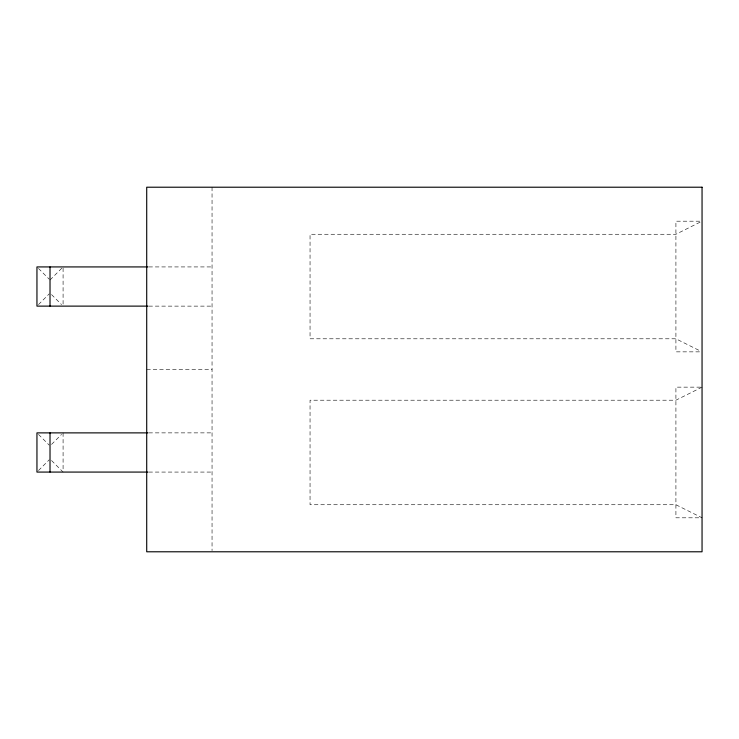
<?xml version="1.0" encoding="UTF-8"?>
<svg xmlns="http://www.w3.org/2000/svg" width="739" height="739" viewBox="0 0 739 739"><rect width="100%" height="100%" fill="white"/><g stroke="black" fill="none" stroke-linecap="round" stroke-linejoin="round"><path stroke-width="0.55" stroke-dasharray="3.69 2.77" d="M50.021 279.989L62.316 267.694M38.483 304.588L49.245 293.826M51.554 444.407L61.549 434.412M38.483 470.54L49.245 459.778M700.036 222.199L675.917 234.263L310.047 234.263L310.047 338.795L675.917 338.795L700.036 350.859M699.778 221.192L675.917 221.192L675.917 351.856L699.778 351.856M148.844 266.927L212.047 266.927M148.844 306.122L212.047 306.122M146.71 369.5L212.047 369.5M148.844 432.878L212.047 432.878M148.844 472.073L212.047 472.073M38.483 268.46L49.245 279.222M51.554 294.593L61.549 304.588M38.483 434.412L49.245 445.174M51.554 460.545L63.083 472.073M212.047 187.216L212.047 550.629M63.083 268.081L63.083 306.122M63.083 432.878L63.083 470.919M702.05 387.144L675.917 400.205L310.047 400.205L310.047 504.737L675.917 504.737L702.05 517.808L675.917 517.808L675.917 387.144L702.05 387.144"/><path stroke-width="1.11" d="M147.874 266.927L36.95 266.927L36.95 306.122L147.874 306.122M147.874 432.878L36.95 432.878L36.95 472.073L147.874 472.073M50.021 266.927L50.021 306.122M50.021 432.878L50.021 472.073M702.05 187.216L146.71 187.216L146.71 551.784L702.05 551.784L702.05 187.216"/></g></svg>
